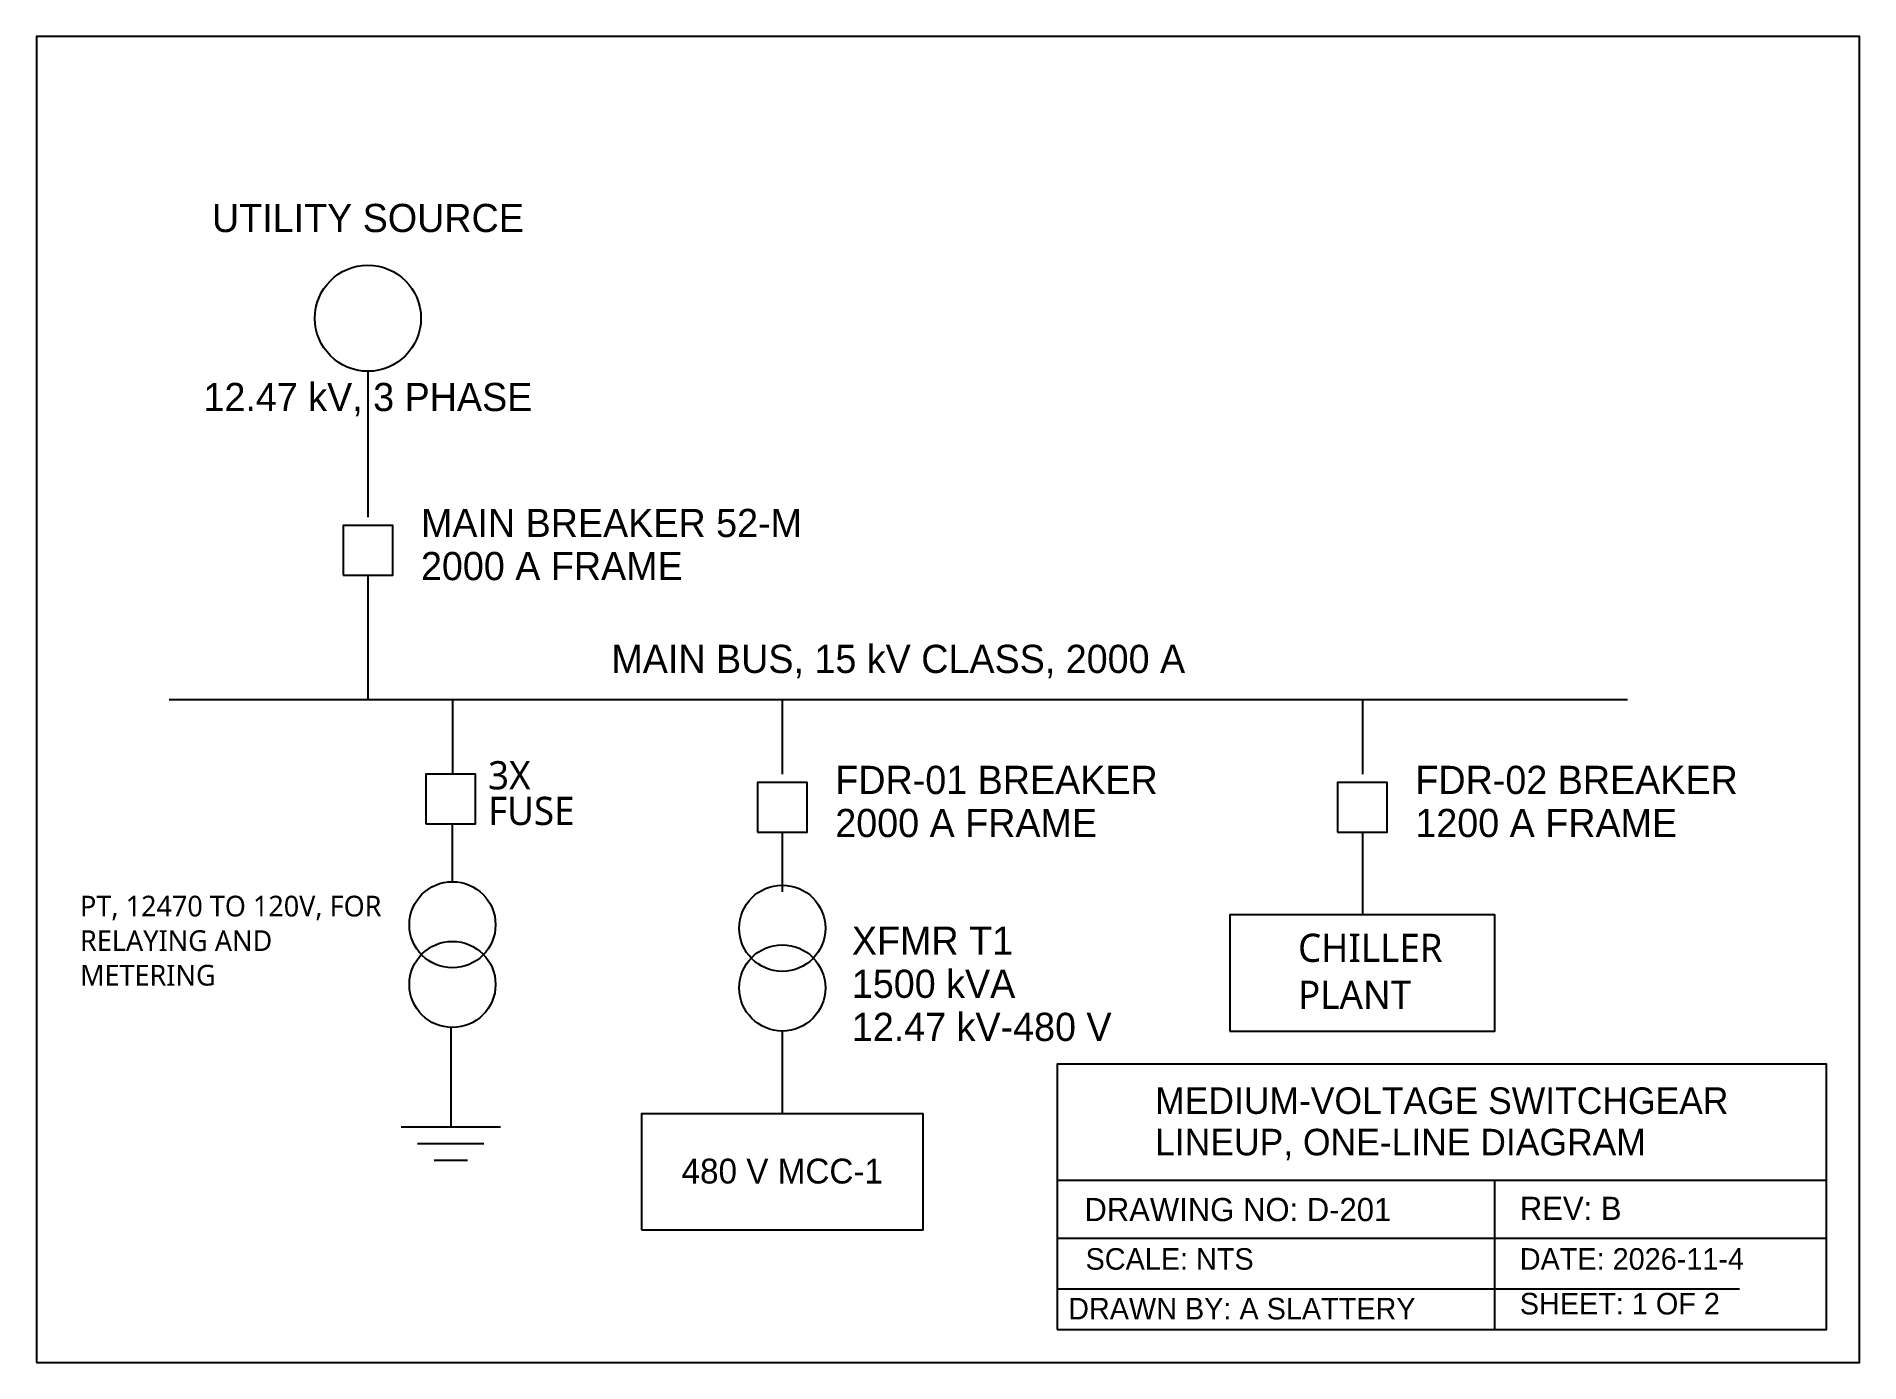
# Model space of a CAD drawing. Header units: millimetres. Extents: x 0 to 110, y 0 to 80.
import ezdxf
from ezdxf.enums import TextEntityAlignment as Align

# ---------------------------------------------------------------- set-up
doc = ezdxf.new("R2010")
doc.units = ezdxf.units.MM
for name, color, linetype in [('BORDER', 7, 'Continuous'), ('BUS', 7, 'Continuous'), ('EQUIPMENT', 7, 'Continuous'), ('TEXT', 7, 'Continuous')]:
    doc.layers.add(name, color=color, linetype=linetype)
doc.styles.add('OpenSans', font='OpenSans-Regular.ttf')

msp = doc.modelspace()

# ---------------------------------------------------------------- linework, layer by layer
for p, q in [((25.12, 35.54), (25.12, 40)), ((25.1, 29.01), (25.1, 32.5)), ((25, 20.21), (25, 14.21)), ((22, 14.21), (28, 14.21)), ((23, 13.21), (27, 13.21)), ((24, 12.21), (26, 12.21))]:
    msp.add_line(p, q)
at = {"layer": 'BORDER'}
for p, q in [((61.58, 11), (108, 11)), ((88, 7.5), (88, 11)), ((61.58, 7.5), (108, 7.5)), ((88, 4.75), (88, 7.5)), ((61.58, 4.45), (102.75, 4.45)), ((88, 2), (88, 4.75))]:
    msp.add_line(p, q, dxfattribs=at)
for points in [[(0, 0), (110, 0), (110, 80), (0, 80), (0, 0)], [(61.58, 2), (108, 2), (108, 18), (61.58, 18), (61.58, 2)]]:
    msp.add_lwpolyline(points, dxfattribs=at)
at = {"layer": 'BUS'}
for p, q in [((20, 59.8), (20, 51)), ((20, 47.5), (20, 40)), ((8, 40), (96, 40)), ((45, 40), (45, 35.5)), ((80, 40), (80, 35.5)), ((45, 32), (45, 28.4)), ((80, 32), (80, 27)), ((45, 20), (45, 15))]:
    msp.add_line(p, q, dxfattribs=at)
at = {"layer": 'EQUIPMENT'}
for points in [[(18.5, 47.5), (21.5, 47.5), (21.5, 50.5), (18.5, 50.5), (18.5, 47.5)], [(23.5, 32.5), (26.5, 32.5), (26.5, 35.5), (23.5, 35.5), (23.5, 32.5)], [(43.5, 32), (46.5, 32), (46.5, 35), (43.5, 35), (43.5, 32)], [(78.5, 32), (81.5, 32), (81.5, 35), (78.5, 35), (78.5, 32)], [(72, 20), (88, 20), (88, 27), (72, 27), (72, 20)], [(36.5, 8), (53.5, 8), (53.5, 15), (36.5, 15), (36.5, 8)]]:
    msp.add_lwpolyline(points, dxfattribs=at)
for centre, radius in [((20, 63), 3.2), ((25.1, 26.41), 2.6), ((45, 26.2), 2.6), ((25.1, 22.81), 2.6), ((45, 22.6), 2.6)]:
    msp.add_circle(centre, radius, dxfattribs=at)

# ---------------------------------------------------------------- texts
at = {"attachment_point": 1, "style": 'OpenSans'}
for s, width, heights, insert, char_height in [('3X', 6.3238, [0], (27.25, 36.28), 1.7), ('FUSE', 4.9503, [0], (27.25, 34.13), 1.7), ('PT, 12470 TO 120V, FOR RELAYING AND METERING', 19.7074, [7.71], (2.63, 28.16), 1.25), ('CHILLER PLANT', 14.0445, [0], (76.12, 25.87), 1.7)]:
    msp.add_mtext_dynamic_manual_height_columns(s, width=width, gutter_width=12.5, heights=heights, dxfattribs=dict(at, insert=insert, char_height=char_height))
at = {"layer": 'TEXT'}
for s, height, p in [('UTILITY SOURCE', 1.7, (20, 68.2)), ('12.47 kV, 3 PHASE', 1.7, (20, 57.4)), ('MAIN BUS, 15 kV CLASS, 2000 A', 1.7, (52, 41.6)), ('480 V MCC-1', 1.5, (45, 10.8))]:
    msp.add_text(s, height=height, dxfattribs=at).set_placement(p, align=Align.CENTER)
for s, height, p in [('MAIN BREAKER 52-M', 1.7, (23.2, 49.8)), ('2000 A FRAME', 1.7, (23.2, 47.2)), ('FDR-01 BREAKER', 1.7, (48.2, 34.3)), ('FDR-02 BREAKER', 1.7, (83.2, 34.3)), ('2000 A FRAME', 1.7, (48.2, 31.7)), ('1200 A FRAME', 1.7, (83.2, 31.7)), ('XFMR T1', 1.7, (49.2, 24.6)), ('1500 kVA', 1.7, (49.2, 22)), ('12.47 kV-480 V', 1.7, (49.2, 19.4)), ('MEDIUM-VOLTAGE SWITCHGEAR', 1.6, (67.5, 15)), ('LINEUP, ONE-LINE DIAGRAM', 1.6, (67.5, 12.5)), ('DRAWING NO: D-201', 1.4, (63.23, 8.53)), ('REV: B', 1.4, (89.5, 8.6)), ('SCALE: NTS', 1.3, (63.3, 5.6)), ('DATE: 2026-11-4', 1.3, (89.5, 5.6)), ('DRAWN BY: A SLATTERY', 1.3, (62.25, 2.6)), ('SHEET: 1 OF 2', 1.3, (89.5, 2.9))]:
    msp.add_text(s, height=height, dxfattribs=at).set_placement(p)

doc.saveas('drawing.dxf')
